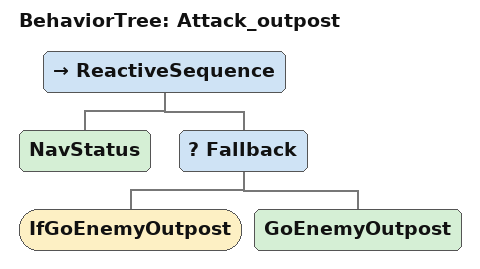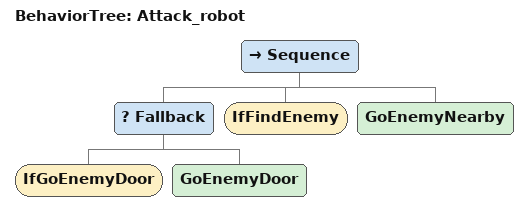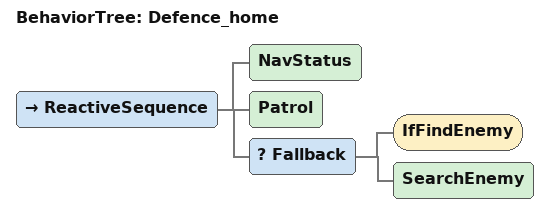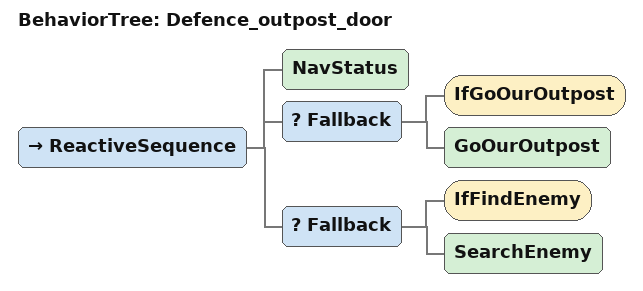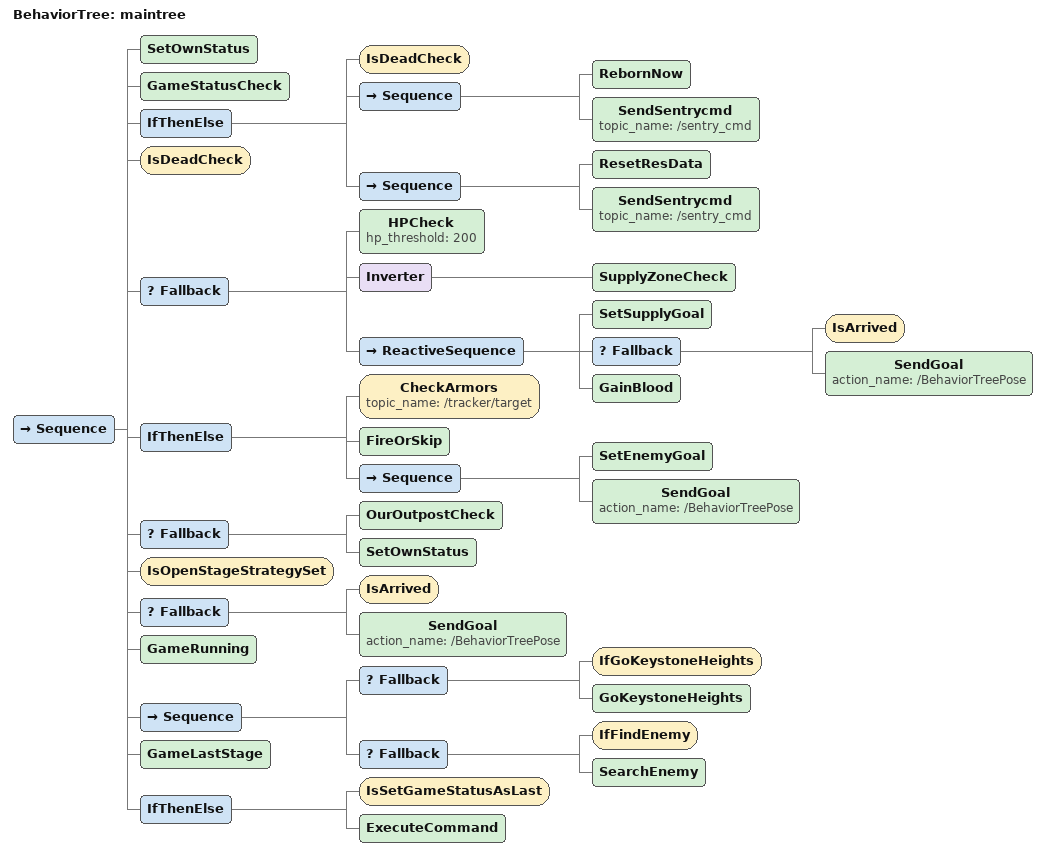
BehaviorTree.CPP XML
<?xml version="1.0" encoding="UTF-8"?>
<root BTCPP_format="4">
  <BehaviorTree ID="Attack_outpost">
    <ReactiveSequence>
      <NavStatus/>
      <Fallback>
        <IfGoEnemyOutpost/>
        <GoEnemyOutpost/>
      </Fallback>
    </ReactiveSequence>
  </BehaviorTree>

  <BehaviorTree ID="Attack_robot">
    <Sequence>
      <Fallback>
        <IfGoEnemyDoor/>
        <GoEnemyDoor/>
      </Fallback>
      <IfFindEnemy/>
      <GoEnemyNearby/>
    </Sequence>
  </BehaviorTree>

  <BehaviorTree ID="Defence_home">
    <ReactiveSequence>
      <NavStatus/>
      <Patrol/>
      <Fallback>
        <IfFindEnemy/>
        <SearchEnemy/>
      </Fallback>
    </ReactiveSequence>
  </BehaviorTree>

  <BehaviorTree ID="Defence_outpost_door">
    <ReactiveSequence>
      <NavStatus/>
      <Fallback>
        <IfGoOurOutpost/>
        <GoOurOutpost/>
      </Fallback>
      <Fallback>
        <IfFindEnemy/>
        <SearchEnemy/>
      </Fallback>
    </ReactiveSequence>
  </BehaviorTree>

  <BehaviorTree ID="maintree">
    <Sequence>
      <SetOwnStatus/>
      <GameStatusCheck/>
      <IfThenElse>
        <IsDeadCheck/>
        <Sequence>
          <RebornNow/>
          <SendSentrycmd topic_name="/sentry_cmd"/>
        </Sequence>
        <Sequence>
          <ResetResData/>
          <SendSentrycmd topic_name="/sentry_cmd"/>
        </Sequence>
      </IfThenElse>
      <IsDeadCheck/>
      <Fallback>
        <HPCheck hp_threshold="200"/>
        <Inverter>
          <SupplyZoneCheck/>
        </Inverter>
        <ReactiveSequence>
          <SetSupplyGoal/>
          <Fallback>
            <IsArrived/>
            <SendGoal action_name="/BehaviorTreePose"/>
          </Fallback>
          <GainBlood/>
        </ReactiveSequence>
      </Fallback>
      <IfThenElse>
        <CheckArmors topic_name="/tracker/target"/>
        <FireOrSkip/>
        <Sequence>
          <SetEnemyGoal/>
          <SendGoal action_name="/BehaviorTreePose"/>
        </Sequence>
      </IfThenElse>
      <Fallback>
        <OurOutpostCheck/>
        <SetOwnStatus/>
      </Fallback>
      <IsOpenStageStrategySet/>
      <Fallback>
        <IsArrived/>
        <SendGoal action_name="/BehaviorTreePose"/>
      </Fallback>
      <GameRunning/>
      <Sequence>
        <Fallback>
          <IfGoKeystoneHeights/>
          <GoKeystoneHeights/>
        </Fallback>
        <Fallback>
          <IfFindEnemy/>
          <SearchEnemy/>
        </Fallback>
      </Sequence>
      <GameLastStage/>
      <IfThenElse>
        <IsSetGameStatusAsLast/>
        <ExecuteCommand/>
      </IfThenElse>
    </Sequence>
  </BehaviorTree>

</root>
